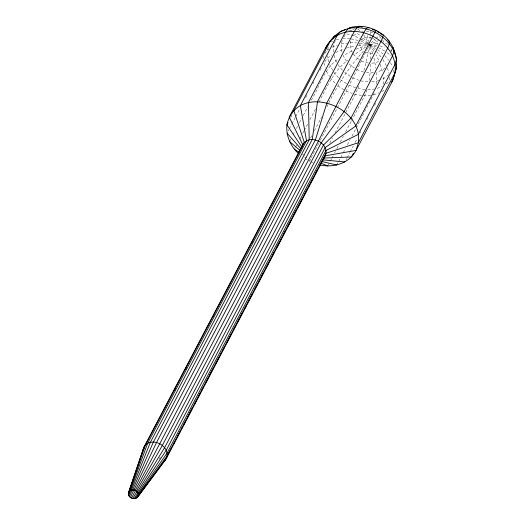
<?xml version="1.0" encoding="UTF-8"?>
<svg xmlns="http://www.w3.org/2000/svg" width="525" height="525" viewBox="0 0 525 525"><rect width="100%" height="100%" fill="white"/><g stroke="black" fill="none" stroke-linecap="round" stroke-linejoin="round"><path stroke-width="0.39" stroke-dasharray="2.62 1.97" d="M366.306 31.211L370.217 31.736L370.033 38.778M383.598 84.276L383.729 78.54L383.191 75.482M376.346 84.263L376.733 81.191L376.556 73.113M369.108 80.496L370.145 72.968L370.657 63.295L375.178 62.829L379.221 61.294L375.939 54.777M369.292 45.452L365.958 62.665L363.707 71.288M324.699 53.491L327.534 50.052L328.657 46.331M335.291 40.451L333.5 46.384L333.578 51.975M341.998 51.975L341.322 49.757L341.237 43.883L342.648 39.218M352.347 52.362C349.84 48.379 349.512 43.194 351.383 38.883L359.678 40.825M326.911 106.877C336.315 86.579 348.495 67.679 363.503 51.089C360.59 48.746 358.792 44.592 360.432 41.002M356.193 128.12L374.456 92.597M335.094 132.858L355.228 94.507L358.792 86.264M367.021 89.775L364.626 95.767L351.711 120.369M337.385 107.782L352.879 77.989L369.416 44.664L374.66 39.539L376.399 41.285L378.079 44.756M290.699 117.593L292.976 113.249M288.153 130.968L288.914 129.518M289.295 128.796L291.572 124.451M291.952 123.729L295.372 117.219M295.752 116.498L299.933 108.537M305.629 97.683L306.771 95.511M312.848 83.934L313.989 81.762M320.066 70.186L321.208 68.014M289.557 141.487L290.699 139.315M292.976 134.977L294.879 131.362M296.395 128.461L297.537 126.295M299.434 122.673L301.717 118.335M303.233 115.441L307.794 106.759M311.213 100.242C319.961 86.448 323.873 68.184 338.467 58.938M294.354 149.317L295.116 147.866M295.496 147.144L296.638 144.972M299.677 139.184L301.192 136.29M302.715 133.396L303.85 131.224M304.231 130.502L307.65 123.992M309.934 119.647L315.63 108.793M319.049 102.283C326.734 87.091 333.913 70.875 347.753 60.158M310.577 137.99L311.719 135.817M314.377 130.758L321.595 117.009M318.773 143.24L309.277 161.326L309.494 159.515L311.023 160.079M320.289 140.346L337.011 108.504M159.121 459.322L160.65 456.422M329.779 142.984L332.437 137.924M327.777 165.952L330.054 161.615M330.435 160.893L331.577 158.721M331.957 157.992L333.093 155.827M334.615 152.933L335.377 151.482M336.892 148.588L338.415 145.694M340.312 142.078L343.35 136.29M345.634 131.946L351.33 121.091M336.82 165.021L338.343 162.127M338.723 161.405L340.239 158.511M340.62 157.789L342.897 153.444M343.278 152.722L345.562 148.378M347.458 144.762L350.116 139.696M352.019 136.08L355.819 128.842M346.041 159.79L346.802 158.34M347.183 157.618L349.84 152.552M350.221 151.83L353.259 146.042M355.156 142.419L357.059 138.803M360.098 133.015L360.852 131.565M367.316 119.267L368.071 117.823M374.528 105.518L375.67 103.346M343.809 37.111L346.133 33.797L353.679 35.595L360.898 38.968M360.826 40.438C363.07 36.743 368.294 36.245 371.949 37.964M324.811 61.733L327.646 58.078L331.82 54.928M375.861 38.542L378.866 36.048L382.233 39.428M353.679 35.595L356.961 33.108L362.047 37.032M385.153 67.935L382.252 70.14L376.537 72.306M388.782 74.701L383.729 78.54L379.536 80.128M386.098 83.987L389.898 81.099M381.747 91.77L385.33 89.053M352.748 53.018L353.948 54.974L365.938 46.791M327.534 50.052L328.86 49.232M332.174 47.197L337.372 45.13M351.547 51.063L343.12 55.663L346.513 61.202M331.209 41.888L332.647 41.16M335.705 52.533L343.56 49.042M370.552 59.272L369.416 44.664L378.591 40.589M356.035 49.186L366.45 45.55M348.37 30.03L350.772 30.273L355.766 28.376M365.623 52.441L370.407 53.642L374.148 52.874M378.833 80.397L376.733 81.191L369.685 81.92M377.173 88.338L382.141 86.454M373.669 94.835L378.814 92.886M346.546 48.083L355.071 46.016M358.267 45.439L368.622 44.704M336.249 39.585L340.673 38.824M370.164 44.546L377.646 43.312M341.237 43.883L348.725 42.925M361.751 31.493L363.261 31.342M373.341 72.634L370.145 72.968L366.45 72.47M367.815 89.696L374.167 89.04M370.657 95.143L364.626 95.767L362.276 95.452M350.221 42.728L356.626 42.906M342.877 38.443L350.608 38.843M363.32 38.017L369.416 44.664L377.495 45.399M368.307 62.98L365.958 62.665L361.41 60.979L359.356 59.666M360.767 80.909L368.904 81.998M357.945 88.554L364.75 89.473M361.495 95.347L355.228 94.507L352.951 93.667M359.828 42.997L367.021 44.251M385.383 43.542L387.64 44.146M379.824 45.885L384.379 47.106M304.618 157.126L306.744 157.749M372.75 53.399L369.416 44.664L376.845 47.132M370.217 31.736L374.01 33.141M363.497 72.076L357.059 69.694L355.13 68.453M359.33 80.377L352.879 77.989L350.943 76.748M355.747 87.747L349.151 85.306L347.169 84.039M346.126 91.14L352.196 93.384M310.793 161.89L313.071 162.73M361.18 41.311L368.668 44.362M350.772 30.273L352.144 30.903M378.328 47.624L385.265 51.306M390.41 49.954L391.702 50.656L391.722 52.119M373.938 51.286L369.416 44.664L375.651 48.379M302.459 154.245L304.48 155.479M372.54 38.181L374.66 39.539M358.673 59.233L353.948 54.974M354.487 68.047L351.264 65.986L349.151 63.86M350.3 76.335L344.728 72.384M346.513 83.613L341.237 80.24L339.071 78.061M337.929 85.89L344.078 89.828M305.176 158.701L307.23 160.013M361.62 39.303L368.767 44.218M357.774 29.098L360.997 31.572M387.122 52.644L391.204 56.044M377.731 49.619L383.033 54.042M369.416 44.664L374.758 49.652M342.608 70.252L339.957 67.587L337.05 62.843M338.527 77.516L334.74 73.703L333.053 70.954M335.127 83.075L331.203 79.124L330.008 77.168M384.799 55.519L388.684 60.211M376.543 51.319L381.504 57.553M363.451 34.709L365.413 37.222L369.055 43.988M382.633 40.077L384.228 42.689M336.637 62.167L335.803 60.808L333.605 53.576M332.633 70.265L329.661 64.673M326.406 71.302L329.608 76.519M382.902 59.515L386.492 65.907M390.502 62.705L392.313 66.347M367.192 35.51L368.753 41.593M380.231 64.247L382.653 72.43M387.398 68.138L389.163 73.461M391.25 49.179L391.702 50.656M328.768 61.74L327.646 58.078L327.613 55.67M323.866 62.947L325.251 67.502M373.964 58.111L375.972 68.355M393.632 70.094L393.986 72.424M389.629 77.28L389.845 80.338M323.767 56.149L323.8 58.419"/><path stroke-width="0.79" d="M128.737 492.01L129.373 491.098L131.394 489.989L150.347 442.365L309.218 139.755L308.457 102.513L345.306 32.327L348.364 28.501C359.927 23.671 373.478 27.438 383.125 34.801L382.883 37.131L381.045 41.272L344.197 111.457L321.228 142.761L162.356 445.364L136.329 491.223C144.487 499.774 125.882 501.677 128.737 492.01L143.883 447.274L302.754 144.664C309.409 132.786 330.481 143.417 325.211 155.846L166.34 458.456L137.333 497.51M375.959 30.719L376.031 30.26L336.007 106.207L318.478 140.995L135.201 490.501L131.394 489.989M394.341 74.76L392.91 80.22L356.062 150.406C349.46 163.295 333.434 168.125 319.948 164.903M128.422 493.073L143.883 447.274L145.432 445.069L304.303 142.459L293.816 110.565L330.665 40.373L334.222 36.271L340.561 31.454L352.17 27.057M325.605 48.484C327.803 40.596 336.138 37.702 340.561 31.454L345.174 29.708M394.564 74.018C399.866 60.375 394.124 43.956 383.125 34.801M129.373 491.098L145.432 445.069C153.904 436.761 171.012 447.11 166.34 458.456L137.97 496.604M128.435 494.215L130.069 489.602M130.279 490.416L147.63 443.395L306.508 140.785L300.379 105.578L337.227 35.392C364.757 20.055 408.325 51.509 391.532 82.189M128.782 495.37L130.797 490.101M129.445 496.453L132.3 489.681M132.648 489.858L153.385 442.05L312.257 139.44L317.507 101.581L354.355 31.395L357.098 27.595L360.006 26.25L362.158 27.149M130.377 497.385L134.223 489.241M133.941 490.035L156.542 442.477L315.413 139.867L326.898 102.841L363.746 32.655L366.174 28.816L368.143 27.339L369.062 28.009M288.041 122.66L286.899 124.825C285.895 135.443 290.358 146.199 298.279 153.261M143.102 449.859L144.25 447.681M174.346 390.351L175.107 388.9M185.397 369.311L186.158 367.854M213.209 316.332L213.97 314.882M252.066 242.314L252.827 240.863M165.939 458.483L164.798 460.661L163.695 461.495M166.701 457.032L170.126 450.502M170.887 449.046L171.655 447.595M173.558 443.966L174.32 442.516M177.745 435.986L180.036 431.635M181.939 428.006L182.7 426.549M183.461 425.099L185.371 421.47M187.655 417.119L191.08 410.589M191.848 409.139L192.609 407.682M194.512 404.053L196.416 400.431M198.706 396.073L200.609 392.444M201.37 390.994L202.132 389.543M202.893 388.093L203.654 386.643M205.564 383.014L207.848 378.656M209.751 375.027L213.183 368.498M215.467 364.147L218.892 357.61M220.802 353.981L221.563 352.531M222.324 351.081L224.227 347.452M226.518 343.101L229.943 336.571M230.705 335.114L231.466 333.664M233.376 330.035L235.659 325.684M237.562 322.055L239.472 318.426M240.233 316.975L240.995 315.525M241.756 314.075L242.517 312.618M244.42 308.989L246.711 304.638M248.614 301.009L252.039 294.479M254.33 290.122L257.755 283.592M258.517 282.142L260.426 278.512M261.188 277.062L263.091 273.433M265.374 269.082L268.807 262.546M269.568 261.096L270.329 259.645M272.232 256.016L274.522 251.665M276.426 248.036L279.851 241.5M280.619 240.05L281.38 238.599M283.283 234.97L285.567 230.619M287.477 226.99L290.902 220.461M293.186 216.103L296.618 209.573M297.38 208.123L299.283 204.494M300.044 203.044L302.334 198.686M304.238 195.057L307.67 188.527M308.431 187.077L309.192 185.627M311.095 181.998L313.379 177.64M315.289 174.018L317.572 169.66M319.476 166.031L320.237 164.581M320.998 163.131L325.211 155.846L356.062 150.406L358.378 142.708L395.227 72.522L396.578 67.325L396.08 64.982M353.364 153.359L351.461 156.975L323.669 158.051M131.506 498.113L135.713 490.192M132.766 498.573L137.274 490.96M137.261 492.161L164.614 447.641L323.485 145.031L350.923 118.223L387.772 48.038L389.379 43.667L388.946 40.661L387.732 39.939M134.065 498.75L138.082 492.562M137.924 493.238L166.228 450.273L325.1 147.663L355.72 126.046L392.569 55.86L394.012 51.227L393.1 47.44M135.312 498.619L138.554 493.966M138.272 494.392L167.081 453.075L325.953 150.465L358.267 134.4L395.115 64.214L396.467 59.299C392.405 38.128 369.101 24.091 348.364 28.501M332.443 38.804L334.222 36.271L335.724 35.628M138.292 495.541L167.121 455.864L325.992 153.254L358.378 142.708C363.418 104.455 296.441 82.576 286.899 124.825L301.98 147.249L302.754 144.664L289.223 117.127L326.071 46.942L328.191 44.468M136.428 498.199L140.707 492.332M144.992 486.458L145.943 485.159M322.271 159.803L344.899 161.956M321.891 161.497L336.82 165.021M372.383 29.4L374.528 30.194M320.992 163.203L327.777 165.952M294.354 149.317L299.079 152.191M377.245 31.546L379.181 32.78M380.467 33.607L381.754 34.427M135.201 490.501L136.329 491.223M289.557 141.487L299.847 150.268M287.017 133.133L300.943 148.831M395.305 54.672L395.325 56.273"/></g></svg>
